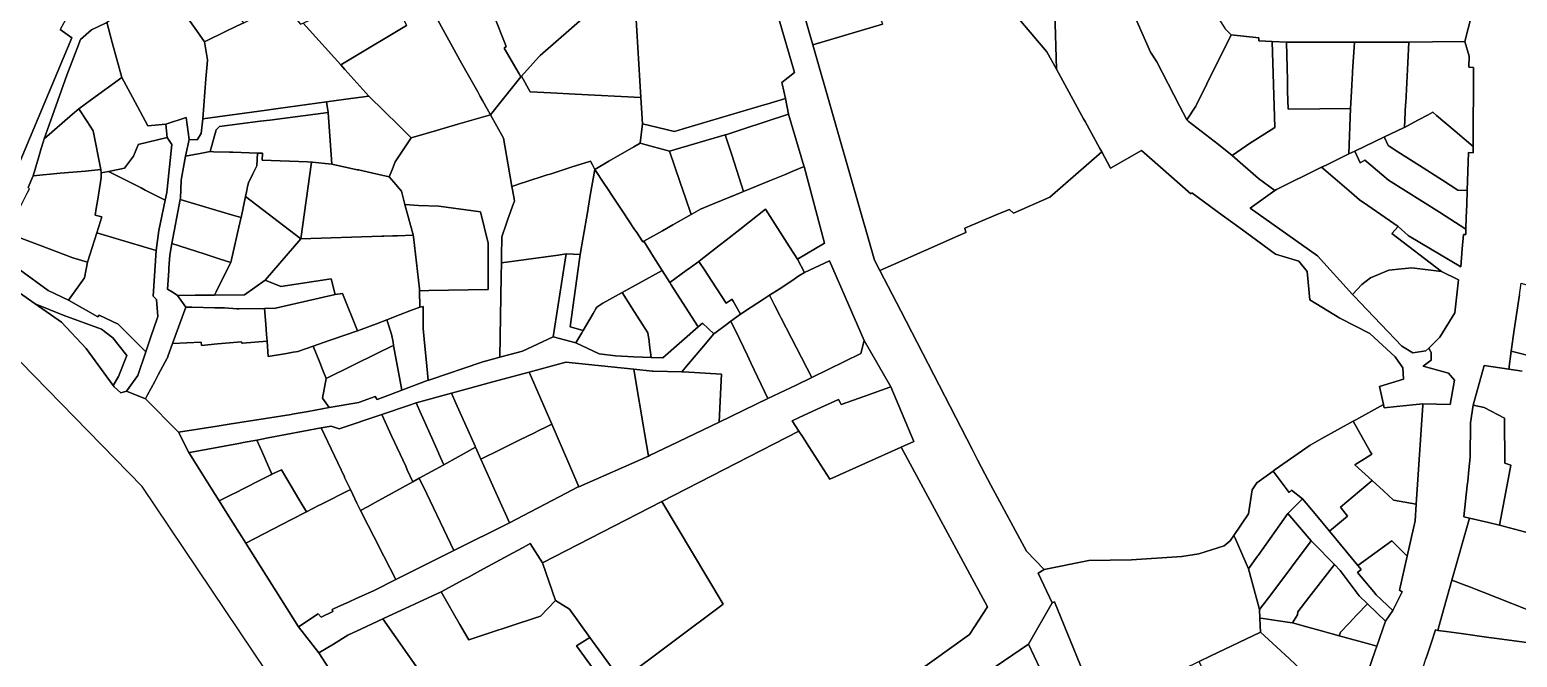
# Model space of a CAD drawing. Header units: inches. Extents: x 469449 to 472390, y 1000542 to 1004361.
# Drawn here: x 471308.3 to 471766.2, y 1000945.8 to 1001138.8 of the extents above; entities that cross this region are included whole.
import ezdxf

# ---------------------------------------------------------------- set-up
doc = ezdxf.new("R2010")
doc.units = ezdxf.units.IN
doc.header["$MEASUREMENT"] = 0
doc.layers.add('Gulele_10_07_New_Parcel', color=7, linetype='Continuous')

msp = doc.modelspace()

# ---------------------------------------------------------------- linework, layer by layer
at = {"layer": 'Gulele_10_07_New_Parcel'}
for points in [[(472232.75, 1001463.52), (472234.19, 1001375.33), (472246.48, 1001209.8), (472250.24, 1001191.59), (472273.22, 1001137.95), (472291.43, 1001087.35), (472302.12, 1001044.85), (472306.17, 1000998.59), (472307.47, 1000965.19), (472310.36, 1000866.6), (472312.67, 1000853.3), (472319.9, 1000826.99), (472352.13, 1000750.8), (472385.08, 1000686.03), (472390.32, 1000679.22), (472200.76, 1000644.61), (472199.07, 1000644.3), (471657.08, 1000542.93), (471653.75, 1000542.33), (471650.07, 1000541.67), (471342.89, 1000998.27), (471292.88, 1001049.45)], [(471540.56, 1001164.81), (471549.36, 1001134.12), (471568.32, 1001067.92), (471569.99, 1001064.7), (471576.39, 1001052.33), (471598.39, 1001009.77), (471599.57, 1001007.5), (471600.06, 1001006.55), (471602.29, 1001002.24), (471604.12, 1000998.7), (471615.16, 1000978.44), (471620.57, 1000972.75), (471618.75, 1000971.63), (471622.98, 1000962.57), (471615.72, 1000949.86), (471600.92, 1000939.82)], [(471307.74, 1001152.85), (471319.24, 1001159.38), (471323.77, 1001161.96), (471330.9, 1001150.92), (471327.01, 1001147.46), (471322.36, 1001143.31), (471320.63, 1001141.77), (471319.3, 1001141.77), (471317.63, 1001138.84), (471321.26, 1001136.32), (471302.33, 1001091.27)], [(471547.2, 1000916.67), (471597.55, 1000952.79), (471603.13, 1000961.31), (471576.55, 1001010.41), (471580.4, 1001012.13), (471573.41, 1001029), (471565.13, 1001043.17), (471554.44, 1001067.72), (471546.79, 1001064.16), (471544.66, 1001068.21), (471552.91, 1001073.17), (471546.66, 1001096.67), (471546.58, 1001096.96), (471541.87, 1001112.78), (471540.93, 1001117.64), (471539.87, 1001122.12), (471539.78, 1001122.53), (471543.72, 1001125.67), (471536.11, 1001151.8)], [(471645.24, 1001150.07), (471653.28, 1001131.89), (471655.21, 1001128.89), (471662.24, 1001115.35), (471664.48, 1001111.04), (471664.91, 1001110.7), (471674.18, 1001103.47), (471678.47, 1001100.12), (471686.56, 1001093.02), (471691.61, 1001089.37), (471683.98, 1001083.87), (471704.71, 1001069.23), (471715.5, 1001057.37), (471716.31, 1001056.52), (471717.72, 1001055.04), (471722.11, 1001050.43), (471730.66, 1001041.44), (471734.09, 1001039.4), (471738, 1001039.99), (471738.93, 1001040.89), (471739.66, 1001039.51), (471739.66, 1001037.15), (471737.2, 1001035.27), (471745.02, 1001033.18), (471746.83, 1001030.96), (471745.48, 1001023.53), (471737.09, 1001023.69), (471729.03, 1001022.89), (471725.19, 1001022.51), (471724.99, 1001023.48), (471723.8, 1001029.05), (471731.14, 1001031.36), (471730.98, 1001034.79), (471728.62, 1001038.17), (471720.81, 1001045.4), (471711.58, 1001050.07), (471702.37, 1001055.7), (471701.51, 1001064.39), (471698.94, 1001067.6), (471691.81, 1001069.8), (471680.43, 1001078.07), (471675.38, 1001081.74), (471665.98, 1001088.57), (471665.71, 1001088.3), (471652.93, 1001099.52), (471650.5, 1001101.65), (471641.01, 1001096.24), (471638.29, 1001101.2), (471637.72, 1001102.23), (471633.18, 1001110.5), (471632.71, 1001111.34), (471624.33, 1001126.61), (471623.75, 1001147.62)], [(471610.47, 1001144.81), (471621.4, 1001131.95), (471624.33, 1001126.61), (471632.71, 1001111.34), (471633.18, 1001110.5), (471637.72, 1001102.23), (471638.29, 1001101.2), (471622.28, 1001087.33), (471611.11, 1001082.41), (471609.93, 1001083.53), (471606.52, 1001082.11), (471596.16, 1001077.8), (471596.48, 1001076.46), (471594.05, 1001075.38), (471574.23, 1001066.58), (471569.99, 1001064.7), (471568.32, 1001067.92), (471549.36, 1001134.12), (471570.76, 1001140.48)], [(471331.6, 1001140.82), (471327.33, 1001138.7), (471323.91, 1001135.73), (471322.78, 1001132.77), (471319.72, 1001124.8), (471315.33, 1001112.44), (471312.75, 1001105.2), (471312.45, 1001104.18), (471311.86, 1001102.21), (471311.01, 1001099.39), (471309.36, 1001093.88), (471309.28, 1001093.61), (471307.81, 1001090.25)], [(471433.9, 1001141.69), (471441.24, 1001128.51), (471442.97, 1001125.42), (471446.19, 1001119.63), (471446.96, 1001118.25), (471447.65, 1001117.02), (471450.1, 1001112.61), (471440.11, 1001109.71), (471433.49, 1001107.8), (471430.28, 1001106.87), (471425.73, 1001105.55), (471424.94, 1001106.34), (471421.98, 1001109.24), (471412.71, 1001118.37), (471405.33, 1001126.54), (471404.06, 1001127.95), (471407.18, 1001129.82), (471424.23, 1001140.03)], [(471752.09, 1001143.1), (471750.06, 1001135.11), (471740.11, 1001135.03), (471732.82, 1001134.98), (471727.52, 1001134.93), (471722.52, 1001134.9), (471716.05, 1001134.9), (471695.19, 1001134.9), (471690.71, 1001135.15), (471686.67, 1001135.38), (471686.67, 1001136.29), (471678.09, 1001137.2), (471676.32, 1001139.02)], [(471717.99, 1000934.95), (471722.42, 1000947.75), (471722.92, 1000949.21), (471725.6, 1000956.94), (471727.93, 1000960.15), (471730.73, 1000965.9), (471729.91, 1000966.48), (471732.26, 1000976.9), (471734.71, 1000987.8), (471735.06, 1000992.9), (471737.14, 1001023.31), (471737.09, 1001023.69), (471745.48, 1001023.53), (471746.83, 1001030.96), (471745.02, 1001033.18), (471737.2, 1001035.27), (471739.66, 1001037.15), (471739.66, 1001039.51), (471738.93, 1001040.89), (471742.4, 1001044.23), (471747, 1001051.73), (471748.13, 1001061.81), (471742.82, 1001064.39), (471727.61, 1001076.08), (471729.53, 1001078.22), (471732.64, 1001075.49), (471732.94, 1001075.31), (471748.77, 1001065.89), (471749.25, 1001071.44), (471749.63, 1001075.81), (471750.33, 1001075.81), (471750.38, 1001077.48), (471750.5, 1001081.03), (471750.64, 1001085.01), (471750.79, 1001089.35), (471751.18, 1001101.06), (471752.63, 1001100.95), (471752.64, 1001102.85), (471752.74, 1001127.12), (471751.24, 1001127.28), (471751.4, 1001130.66), (471750.06, 1001135.11), (471752.09, 1001143.1)], [(471302.33, 1001091.27), (471321.26, 1001136.32), (471317.63, 1001138.84)], [(471300.35, 1001061.25), (471309.95, 1001054.52), (471318.08, 1001048.82), (471325.7, 1001040.71), (471333.95, 1001029.37), (471334.29, 1001028.91), (471336.31, 1001027.09), (471338.13, 1001027.58), (471343.92, 1001025.29), (471354.11, 1001015.02), (471357.29, 1001008.73), (471361.08, 1001002.7), (471364.15, 1000997.82), (471366.64, 1000993.85), (471368.99, 1000990.12), (471372.84, 1000983.99), (471374.77, 1000980.92), (471375.82, 1000979.26), (471390.99, 1000955.12), (471397.33, 1000947.13), (471406.63, 1000932.67)], [(471766.84, 1001057.29), (471765.28, 1001046.51), (471764.32, 1001039.95), (471763.58, 1001034.43), (471756.03, 1001035.55), (471752.65, 1001023.29), (471751.82, 1001017.87), (471751.72, 1001007.36), (471751.31, 1001003.48), (471750.93, 1000999.9), (471750.79, 1000998.6), (471749.77, 1000988.96), (471751.48, 1000988.56), (471746.09, 1000969.55), (471743.69, 1000961.1), (471742.45, 1000956.74), (471741.69, 1000954.03), (471741.04, 1000954.2), (471739.71, 1000950.18), (471738.58, 1000946.79), (471738.09, 1000945.29)], [(471767.68, 1001033.82), (471763.58, 1001034.43), (471764.32, 1001039.95), (471772.44, 1001037.92)], [(471773.08, 1000983.16), (471760.74, 1000986.38), (471763.39, 1001000.41), (471764.23, 1001004.87), (471762.32, 1001005.49), (471762.3, 1001019.37), (471755.95, 1001022.57), (471752.65, 1001023.29), (471756.03, 1001035.55), (471763.58, 1001034.43), (471767.68, 1001033.82)], [(471433.36, 1000934.2), (471416.98, 1000957.59), (471417.16, 1000957.68), (471434.92, 1000965.9), (471436.99, 1000962.32), (471438.73, 1000959.3), (471440.74, 1000955.83), (471442.15, 1000953.38), (471443.42, 1000951.18), (471448.69, 1000952.91), (471457.44, 1000955.78), (471463.33, 1000957.71), (471465.56, 1000958.44), (471470.17, 1000963.26), (471474.43, 1000960.54), (471480.73, 1000951.86), (471476.56, 1000949.26), (471490.53, 1000930.19)]]:
    msp.add_lwpolyline(points, dxfattribs=at)
for points in [[(471627.51, 1001181.12), (471623.75, 1001147.62), (471624.33, 1001126.61), (471621.4, 1001131.95), (471610.47, 1001144.81), (471611.27, 1001176.66), (471609.88, 1001180.72), (471618.26, 1001181.7), (471623.06, 1001180.65)], [(471570.76, 1001140.48), (471549.36, 1001134.12), (471540.56, 1001164.81), (471561, 1001170.4), (471561.2, 1001169.76), (471562.1, 1001166.89), (471566.87, 1001151.71), (471568.14, 1001148.04)], [(471362.72, 1001135.38), (471362.14, 1001135.1), (471359.03, 1001139.45), (471358.7, 1001139.91), (471353.82, 1001146.73), (471353.21, 1001147.58), (471352.98, 1001147.9), (471349.47, 1001152.81), (471357.43, 1001160.94), (471361.74, 1001154.1), (471362.01, 1001153.68), (471362.1, 1001153.58), (471368.9, 1001146.47), (471374.21, 1001140.92), (471371.97, 1001139.85), (471368.54, 1001138.19)], [(471362.54, 1001123.69), (471361.62, 1001111.42), (471361.06, 1001106.81), (471359.84, 1001104.96), (471357.4, 1001104.99), (471356.45, 1001111.77), (471350.24, 1001109.78), (471344.65, 1001109.25), (471339.92, 1001117.99), (471336.65, 1001124.04), (471333.71, 1001134.84), (471332.01, 1001141.1), (471349.47, 1001152.81), (471352.98, 1001147.9), (471353.21, 1001147.58), (471353.82, 1001146.73), (471358.7, 1001139.91), (471359.03, 1001139.45), (471362.14, 1001135.1), (471362.98, 1001129.51), (471362.88, 1001128.14)], [(471407.18, 1001129.82), (471404.06, 1001127.95), (471392.44, 1001140.83), (471397.92, 1001143.36), (471398.92, 1001143.82), (471413.05, 1001150.34), (471414.48, 1001151), (471418.36, 1001152.78), (471424.23, 1001140.03)], [(471459.67, 1001124.48), (471459.5, 1001124.27), (471458.98, 1001125.17), (471454.33, 1001133.14), (471454.92, 1001133.63), (471454.41, 1001134.93), (471451.64, 1001141.89), (471450.04, 1001145.92), (471451.82, 1001146.39), (471467.81, 1001150.58), (471472.8, 1001151.88), (471477.53, 1001153.12), (471485.54, 1001148.44), (471465.4, 1001130.8), (471465.12, 1001130.56)], [(471509.42, 1001108.26), (471506.78, 1001107.47), (471496.93, 1001109.85), (471496.44, 1001117.93), (471494.58, 1001148.74), (471510.62, 1001150.12), (471536.11, 1001151.8), (471543.72, 1001125.67), (471539.78, 1001122.53), (471539.87, 1001122.12), (471540.93, 1001117.64), (471535.2, 1001115.93), (471534.39, 1001115.69)], [(471648.56, 1001150.23), (471648.56, 1001148.3), (471654.62, 1001148.62), (471656.71, 1001148.73), (471667.96, 1001150.02), (471670.8, 1001147.6), (471676.32, 1001139.02), (471678.09, 1001137.2), (471670.65, 1001122.12), (471667.48, 1001115.7), (471667.22, 1001115.29), (471664.48, 1001111.04), (471662.24, 1001115.35), (471655.21, 1001128.89), (471653.28, 1001131.89), (471645.24, 1001150.07)], [(471389.99, 1001142.4), (471391.69, 1001140.48), (471391.89, 1001140.57), (471392.44, 1001140.83), (471404.06, 1001127.95), (471405.33, 1001126.54), (471412.71, 1001118.37), (471405.62, 1001117.39), (471399.61, 1001116.55), (471384.79, 1001114.55), (471381.14, 1001114.06), (471361.62, 1001111.42), (471362.54, 1001123.69), (471362.88, 1001128.14), (471362.98, 1001129.51), (471362.14, 1001135.1), (471362.72, 1001135.38), (471368.54, 1001138.19), (471371.97, 1001139.85), (471374.21, 1001140.92), (471381.34, 1001144.37), (471384.58, 1001145.93), (471386.19, 1001146.7), (471386.68, 1001146.15)], [(471453.32, 1001116.6), (471450.1, 1001112.61), (471447.65, 1001117.02), (471446.96, 1001118.25), (471446.19, 1001119.63), (471442.97, 1001125.42), (471441.24, 1001128.51), (471433.9, 1001141.69), (471434.17, 1001141.76), (471435.34, 1001142.07), (471450.04, 1001145.92), (471451.64, 1001141.89), (471454.41, 1001134.93), (471454.92, 1001133.63), (471454.33, 1001133.14), (471458.98, 1001125.17), (471459.5, 1001124.27)], [(471494.58, 1001148.74), (471496.44, 1001117.93), (471476.17, 1001118.96), (471468.7, 1001119.34), (471462.29, 1001119.66), (471459.67, 1001124.48), (471465.12, 1001130.56), (471465.4, 1001130.8), (471485.54, 1001148.44), (471486.25, 1001148.02)], [(471321.51, 1001112.84), (471312.75, 1001105.2), (471315.33, 1001112.44), (471319.72, 1001124.8), (471322.78, 1001132.77), (471323.91, 1001135.73), (471327.33, 1001138.7), (471331.6, 1001140.82), (471332.01, 1001141.1), (471333.71, 1001134.84), (471336.65, 1001124.04), (471327.27, 1001117.28), (471323.38, 1001114.48)], [(471682.7, 1001103.06), (471678.47, 1001100.12), (471674.18, 1001103.47), (471664.91, 1001110.7), (471664.48, 1001111.04), (471667.22, 1001115.29), (471667.48, 1001115.7), (471670.65, 1001122.12), (471678.09, 1001137.2), (471686.67, 1001136.29), (471686.67, 1001135.38), (471690.71, 1001135.15), (471691.6, 1001108.68), (471683.48, 1001103.61)], [(471695.5, 1001119.87), (471695.62, 1001114.31), (471705.41, 1001114.42), (471714.83, 1001114.52), (471714.3, 1001100.58), (471710.08, 1001098.5), (471707.37, 1001097.16), (471705.97, 1001096.47), (471692.11, 1001089.61), (471691.61, 1001089.37), (471686.56, 1001093.02), (471678.47, 1001100.12), (471682.7, 1001103.06), (471683.48, 1001103.61), (471691.6, 1001108.68), (471690.71, 1001135.15), (471695.19, 1001134.9), (471695.35, 1001127.04), (471695.43, 1001123.39), (471695.48, 1001120.98)], [(471705.41, 1001114.42), (471695.62, 1001114.31), (471695.5, 1001119.87), (471695.48, 1001120.98), (471695.43, 1001123.39), (471695.35, 1001127.04), (471695.19, 1001134.9), (471716.05, 1001134.9), (471715.51, 1001125.86), (471715.35, 1001123.21), (471715.3, 1001122.31), (471715.26, 1001121.67), (471714.83, 1001114.52)], [(471716.16, 1001101.47), (471714.3, 1001100.58), (471714.83, 1001114.52), (471715.26, 1001121.67), (471715.3, 1001122.31), (471715.35, 1001123.21), (471715.51, 1001125.86), (471716.05, 1001134.9), (471722.52, 1001134.9), (471727.52, 1001134.93), (471732.82, 1001134.98), (471732.49, 1001128.61), (471731.84, 1001116.27), (471731.81, 1001115.81), (471731.44, 1001108.73), (471731.15, 1001108.59), (471725.3, 1001105.81)], [(471752.74, 1001127.12), (471752.64, 1001102.85), (471747.04, 1001107.59), (471741.36, 1001112.39), (471740.21, 1001113.37), (471738.71, 1001112.58), (471735.59, 1001110.92), (471731.44, 1001108.73), (471731.81, 1001115.81), (471731.84, 1001116.27), (471732.49, 1001128.61), (471732.82, 1001134.98), (471740.11, 1001135.03), (471750.06, 1001135.11), (471751.4, 1001130.66), (471751.24, 1001127.28)], [(471339.92, 1001117.99), (471344.65, 1001109.25), (471350.24, 1001109.78), (471350.59, 1001105.59), (471341.68, 1001103.49), (471341.64, 1001103.37), (471340.29, 1001099.89), (471337.42, 1001096.16), (471336.05, 1001095.89), (471332.57, 1001095.2), (471330.25, 1001094.75), (471330.19, 1001095.74), (471327.82, 1001107.68), (471325.97, 1001110.51), (471323.38, 1001114.48), (471327.27, 1001117.28), (471336.65, 1001124.04)], [(471494.21, 1001102.74), (471486.58, 1001098.32), (471482.23, 1001095.81), (471481.51, 1001097.22), (471480.9, 1001098.39), (471480.25, 1001098.18), (471475.22, 1001096.56), (471468.45, 1001094.38), (471467.6, 1001094.11), (471460.4, 1001091.79), (471459.96, 1001091.65), (471456.72, 1001090.6), (471455.47, 1001097.7), (471454.12, 1001105.41), (471454.03, 1001105.58), (471450.1, 1001112.61), (471453.32, 1001116.6), (471459.5, 1001124.27), (471459.67, 1001124.48), (471462.29, 1001119.66), (471468.7, 1001119.34), (471476.17, 1001118.96), (471496.44, 1001117.93), (471496.93, 1001109.85), (471496.23, 1001103.91)], [(471419.55, 1001095.02), (471418.96, 1001093.57), (471414.88, 1001094.46), (471409.46, 1001095.65), (471409.1, 1001095.73), (471401.25, 1001097.45), (471400.17, 1001113.27), (471399.61, 1001116.55), (471405.62, 1001117.39), (471412.71, 1001118.37), (471421.98, 1001109.24), (471424.94, 1001106.34), (471425.73, 1001105.55), (471420.81, 1001098.1), (471419.94, 1001095.97)], [(471541.87, 1001112.78), (471527.82, 1001108.21), (471522.53, 1001106.49), (471522.41, 1001106.46), (471505.24, 1001101.46), (471496.94, 1001103.72), (471496.23, 1001103.91), (471496.93, 1001109.85), (471506.78, 1001107.47), (471509.42, 1001108.26), (471534.39, 1001115.69), (471535.2, 1001115.93), (471540.93, 1001117.64)], [(471317.69, 1001094.63), (471309.36, 1001093.88), (471311.01, 1001099.39), (471311.86, 1001102.21), (471312.45, 1001104.18), (471312.75, 1001105.2), (471321.51, 1001112.84), (471323.38, 1001114.48), (471325.97, 1001110.51), (471327.82, 1001107.68), (471330.19, 1001095.74), (471325.49, 1001095.32)], [(471400.17, 1001113.27), (471382.25, 1001111), (471379.2, 1001110.62), (471366.75, 1001109.04), (471365.71, 1001108.03), (471363.86, 1001101.29), (471361.28, 1001100.83), (471356.28, 1001099.93), (471357.4, 1001104.99), (471359.84, 1001104.96), (471361.06, 1001106.81), (471361.62, 1001111.42), (471381.14, 1001114.06), (471384.79, 1001114.55), (471399.61, 1001116.55)], [(471400.17, 1001113.27), (471401.25, 1001097.45), (471399.2, 1001097.64), (471395.34, 1001098.01), (471395.06, 1001098.03), (471393.83, 1001098.15), (471379.88, 1001098.71), (471379.92, 1001100.77), (471378.44, 1001100.82), (471370.85, 1001101.11), (471369.76, 1001101.15), (471364.88, 1001101.27), (471363.86, 1001101.29), (471365.71, 1001108.03), (471366.75, 1001109.04), (471379.2, 1001110.62), (471382.25, 1001111)], [(471453.41, 1001062.97), (471453.02, 1001038.04), (471448.21, 1001036.77), (471448.11, 1001036.74), (471441.09, 1001034.39), (471437.47, 1001033.18), (471431.11, 1001031.05), (471430.95, 1001030.99), (471430.32, 1001037.47), (471429.83, 1001042.51), (471429.4, 1001046.9), (471429.38, 1001047.08), (471429.38, 1001048.72), (471429.38, 1001048.96), (471429.38, 1001053.68), (471428.33, 1001053.46), (471428.3, 1001058.5), (471431.17, 1001058.58), (471449.46, 1001058.92), (471449.43, 1001073.17), (471447.02, 1001082.81), (471434.26, 1001084.52), (471427.92, 1001084.72), (471423.81, 1001085.04), (471422.93, 1001088.29), (471422.71, 1001089.08), (471420.34, 1001091.92), (471418.96, 1001093.57), (471419.55, 1001095.02), (471419.94, 1001095.97), (471420.81, 1001098.1), (471425.73, 1001105.55), (471430.28, 1001106.87), (471433.49, 1001107.8), (471440.11, 1001109.71), (471450.1, 1001112.61), (471454.03, 1001105.58), (471454.12, 1001105.41), (471455.47, 1001097.7), (471456.72, 1001090.6), (471457.29, 1001087.34), (471457.41, 1001086.66), (471457.51, 1001086.1), (471457.23, 1001085.31), (471455.51, 1001080.48), (471454.85, 1001078.65), (471453.68, 1001075.37), (471453.6, 1001075.13), (471453.58, 1001074.18), (471453.51, 1001069.85), (471453.47, 1001067.06)], [(471532.01, 1001090.68), (471528.01, 1001089.04), (471524.5, 1001099.97), (471524.4, 1001100.26), (471522.41, 1001106.46), (471522.53, 1001106.49), (471527.82, 1001108.21), (471541.87, 1001112.78), (471546.58, 1001096.96), (471546.66, 1001096.67), (471543.2, 1001095.26), (471540.61, 1001094.2), (471536.04, 1001092.33)], [(471752.64, 1001102.85), (471752.63, 1001100.95), (471751.18, 1001101.06), (471750.79, 1001089.35), (471747.92, 1001089.45), (471743.13, 1001092.51), (471736.14, 1001096.97), (471729.39, 1001101.27), (471726.76, 1001102.95), (471726.49, 1001103.13), (471725.45, 1001105.46), (471725.3, 1001105.81), (471731.15, 1001108.59), (471731.44, 1001108.73), (471735.59, 1001110.92), (471738.71, 1001112.58), (471740.21, 1001113.37), (471741.36, 1001112.39), (471747.04, 1001107.59)], [(471357.4, 1001104.99), (471356.28, 1001099.93), (471354.99, 1001093.15), (471354.96, 1001092.55), (471354.67, 1001087), (471354.58, 1001086.53), (471352.09, 1001073.07), (471351.42, 1001069.47), (471351.24, 1001066.83), (471351.15, 1001065.51), (471351.09, 1001064.67), (471350.69, 1001058.99), (471352.4, 1001057.94), (471353.8, 1001057.07), (471356.38, 1001053.44), (471352.29, 1001042.33), (471350.9, 1001038.55), (471350.67, 1001037.92), (471350.62, 1001037.79), (471347.88, 1001032.67), (471346.78, 1001030.62), (471344.57, 1001026.51), (471343.92, 1001025.29), (471338.13, 1001027.58), (471341.62, 1001032.47), (471343.99, 1001039.71), (471345.6, 1001044.36), (471347.57, 1001050), (471347.76, 1001050.54), (471347.3, 1001055.85), (471346.33, 1001056.79), (471347.2, 1001070.9), (471348.04, 1001077.02), (471349.99, 1001086.38), (471350.48, 1001088.75), (471350.59, 1001089.78), (471352.05, 1001103.49), (471350.59, 1001105.59), (471350.24, 1001109.78), (471356.45, 1001111.77)], [(471350.48, 1001088.75), (471349.99, 1001086.38), (471343.87, 1001089.48), (471342.63, 1001090.11), (471338.46, 1001092.22), (471332.57, 1001095.2), (471336.05, 1001095.89), (471337.42, 1001096.16), (471340.29, 1001099.89), (471341.64, 1001103.37), (471341.68, 1001103.49), (471350.59, 1001105.59), (471352.05, 1001103.49), (471350.59, 1001089.78)], [(471497.36, 1001073.71), (471497.03, 1001073.52), (471494.93, 1001076.69), (471494.49, 1001077.35), (471490.94, 1001082.7), (471487.66, 1001087.64), (471486.11, 1001089.96), (471485.25, 1001091.26), (471482.23, 1001095.81), (471486.58, 1001098.32), (471494.21, 1001102.74), (471496.23, 1001103.91), (471496.94, 1001103.72), (471505.24, 1001101.46), (471508.53, 1001091.83), (471510.14, 1001087.11), (471511.9, 1001081.94), (471506.24, 1001078.74), (471503.03, 1001076.92)], [(471514.74, 1001083.55), (471511.9, 1001081.94), (471510.14, 1001087.11), (471508.53, 1001091.83), (471505.24, 1001101.46), (471522.41, 1001106.46), (471524.4, 1001100.26), (471524.5, 1001099.97), (471528.01, 1001089.04), (471524.27, 1001087.52), (471524.13, 1001087.46), (471523.96, 1001087.39), (471518.51, 1001085.12)], [(471729.39, 1001101.27), (471736.14, 1001096.97), (471743.13, 1001092.51), (471747.92, 1001089.45), (471750.79, 1001089.35), (471750.64, 1001085.01), (471750.5, 1001081.03), (471750.38, 1001077.48), (471742.22, 1001082.66), (471726.59, 1001092.56), (471721.09, 1001097.1), (471719.25, 1001098.62), (471717.86, 1001097.82), (471716.16, 1001101.47), (471725.3, 1001105.81), (471725.45, 1001105.46), (471726.49, 1001103.13), (471726.76, 1001102.95)], [(471374.72, 1001087.49), (471373.34, 1001080.98), (471370.4, 1001081.85), (471354.58, 1001086.53), (471354.67, 1001087), (471354.96, 1001092.55), (471354.99, 1001093.15), (471356.28, 1001099.93), (471361.28, 1001100.83), (471363.86, 1001101.29), (471364.88, 1001101.27), (471369.76, 1001101.15), (471370.85, 1001101.11), (471378.44, 1001100.82), (471378.16, 1001096.87), (471377, 1001094.49), (471375.64, 1001091.71), (471375.38, 1001090.55), (471375.12, 1001089.35)], [(471395.06, 1001098.03), (471391.7, 1001074.48), (471374.72, 1001087.49), (471375.12, 1001089.35), (471375.38, 1001090.55), (471375.64, 1001091.71), (471377, 1001094.49), (471378.16, 1001096.87), (471378.44, 1001100.82), (471379.92, 1001100.77), (471379.88, 1001098.71), (471393.83, 1001098.15)], [(471652.93, 1001099.52), (471665.71, 1001088.3), (471665.98, 1001088.57), (471675.38, 1001081.74), (471680.43, 1001078.07), (471691.81, 1001069.8), (471698.94, 1001067.6), (471701.51, 1001064.39), (471702.37, 1001055.7), (471711.58, 1001050.07), (471720.81, 1001045.4), (471728.62, 1001038.17), (471730.98, 1001034.79), (471731.14, 1001031.36), (471723.8, 1001029.05), (471724.99, 1001023.48), (471716.5, 1001018.81), (471715.7, 1001018.37), (471706.02, 1001013.05), (471702.41, 1001011.07), (471691.65, 1001003.53), (471691.02, 1001003.07), (471686.05, 1000999.45), (471684.6, 1000997.26), (471683.42, 1000989.86), (471678.94, 1000983.28), (471677.8, 1000981.6), (471675.92, 1000980.04), (471668.15, 1000977.63), (471662.9, 1000976.83), (471647.41, 1000975.75), (471634.34, 1000975.59), (471620.57, 1000972.75), (471615.16, 1000978.44), (471604.12, 1000998.7), (471602.29, 1001002.24), (471600.06, 1001006.55), (471599.57, 1001007.5), (471598.39, 1001009.77), (471576.39, 1001052.33), (471569.99, 1001064.7), (471574.23, 1001066.58), (471594.05, 1001075.38), (471596.48, 1001076.46), (471596.16, 1001077.8), (471606.52, 1001082.11), (471609.93, 1001083.53), (471611.11, 1001082.41), (471622.28, 1001087.33), (471638.29, 1001101.2), (471641.01, 1001096.24), (471650.5, 1001101.65)], [(471716.16, 1001101.47), (471717.86, 1001097.82), (471719.25, 1001098.62), (471721.09, 1001097.1), (471726.59, 1001092.56), (471742.22, 1001082.66), (471750.38, 1001077.48), (471750.33, 1001075.81), (471749.63, 1001075.81), (471749.25, 1001071.44), (471748.77, 1001065.89), (471732.94, 1001075.31), (471732.64, 1001075.49), (471729.53, 1001078.22), (471720.15, 1001084.76), (471717.64, 1001086.5), (471715.12, 1001088.66), (471709.38, 1001093.55), (471705.97, 1001096.47), (471707.37, 1001097.16), (471710.08, 1001098.5), (471714.3, 1001100.58)], [(471328.95, 1001076.31), (471326.1, 1001067.25), (471321.57, 1001068.63), (471311.27, 1001072.51), (471302.54, 1001075.79), (471304.63, 1001080.44), (471305.16, 1001083.76), (471306.99, 1001087.45), (471307.54, 1001088.54), (471308.2, 1001089.87), (471307.81, 1001090.25), (471309.28, 1001093.61), (471309.36, 1001093.88), (471317.69, 1001094.63), (471325.49, 1001095.32), (471330.19, 1001095.74), (471330.25, 1001094.75), (471330.33, 1001093.36), (471330.1, 1001091.89), (471329.17, 1001086.09), (471328.8, 1001083.78), (471328.48, 1001081.77), (471330.51, 1001081.28)], [(471348.04, 1001077.02), (471347.2, 1001070.9), (471334.83, 1001074.57), (471328.95, 1001076.31), (471330.51, 1001081.28), (471328.48, 1001081.77), (471328.8, 1001083.78), (471329.17, 1001086.09), (471330.1, 1001091.89), (471330.33, 1001093.36), (471330.25, 1001094.75), (471332.57, 1001095.2), (471338.46, 1001092.22), (471342.63, 1001090.11), (471343.87, 1001089.48), (471349.99, 1001086.38)], [(471416.7, 1001075.25), (471391.7, 1001074.48), (471395.06, 1001098.03), (471395.34, 1001098.01), (471399.2, 1001097.64), (471401.25, 1001097.45), (471409.1, 1001095.73), (471409.46, 1001095.65), (471414.88, 1001094.46), (471418.96, 1001093.57), (471420.34, 1001091.92), (471422.71, 1001089.08), (471422.93, 1001088.29), (471423.81, 1001085.04), (471426.34, 1001075.74), (471426.37, 1001075.55), (471421.52, 1001075.4), (471420.54, 1001075.37), (471420.02, 1001075.36), (471417.3, 1001075.27)], [(471478.65, 1001074.97), (471477.73, 1001069.61), (471473.47, 1001069.82), (471470.91, 1001069.47), (471453.47, 1001067.06), (471453.51, 1001069.85), (471453.58, 1001074.18), (471453.6, 1001075.13), (471453.68, 1001075.37), (471454.85, 1001078.65), (471455.51, 1001080.48), (471457.23, 1001085.31), (471457.51, 1001086.1), (471457.41, 1001086.66), (471457.29, 1001087.34), (471456.72, 1001090.6), (471459.96, 1001091.65), (471460.4, 1001091.79), (471467.6, 1001094.11), (471468.45, 1001094.38), (471475.22, 1001096.56), (471480.25, 1001098.18), (471480.9, 1001098.39), (471481.51, 1001097.22), (471482.23, 1001095.81), (471480.85, 1001087.76), (471480.18, 1001083.89), (471479.96, 1001082.6)], [(471494.93, 1001076.69), (471497.03, 1001073.52), (471497.36, 1001073.71), (471500.33, 1001068.94), (471502.94, 1001064.76), (471497.93, 1001062), (471490.61, 1001057.96), (471484.74, 1001054.73), (471482.89, 1001053.47), (471482.7, 1001053.14), (471481.73, 1001051.52), (471478.61, 1001046.24), (471474.65, 1001047.43), (471477.53, 1001068.19), (471477.73, 1001069.61), (471478.65, 1001074.97), (471479.96, 1001082.6), (471480.18, 1001083.89), (471480.85, 1001087.76), (471482.23, 1001095.81), (471485.25, 1001091.26), (471486.11, 1001089.96), (471487.66, 1001087.64), (471490.94, 1001082.7), (471494.49, 1001077.35)], [(471546.66, 1001096.67), (471552.91, 1001073.17), (471544.66, 1001068.21), (471542.2, 1001072.04), (471534.78, 1001083.58), (471529.87, 1001079.74), (471526.86, 1001077.39), (471522.63, 1001074.08), (471520.56, 1001072.46), (471514.38, 1001067.62), (471514.28, 1001067.55), (471511.72, 1001065.69), (471510.38, 1001064.71), (471505.31, 1001061.03), (471502.94, 1001064.76), (471500.33, 1001068.94), (471497.36, 1001073.71), (471503.03, 1001076.92), (471506.24, 1001078.74), (471511.9, 1001081.94), (471514.74, 1001083.55), (471518.51, 1001085.12), (471523.96, 1001087.39), (471524.13, 1001087.46), (471524.27, 1001087.52), (471528.01, 1001089.04), (471532.01, 1001090.68), (471536.04, 1001092.33), (471540.61, 1001094.2), (471543.2, 1001095.26)], [(471727.61, 1001076.08), (471742.82, 1001064.39), (471733.78, 1001065.59), (471730.65, 1001065.26), (471726.65, 1001064.84), (471721.02, 1001062.43), (471718.39, 1001060.44), (471715.5, 1001057.37), (471704.71, 1001069.23), (471683.98, 1001083.87), (471691.61, 1001089.37), (471692.11, 1001089.61), (471705.97, 1001096.47), (471709.38, 1001093.55), (471715.12, 1001088.66), (471717.64, 1001086.5), (471720.15, 1001084.76), (471729.53, 1001078.22)], [(471373.19, 1001080.33), (471370.19, 1001067.22), (471366.64, 1001068.37), (471363.24, 1001069.47), (471361.99, 1001069.87), (471352.09, 1001073.07), (471354.58, 1001086.53), (471370.4, 1001081.85), (471373.34, 1001080.98)], [(471374.4, 1001057.21), (471365.17, 1001057.15), (471365.7, 1001058.21), (471367.97, 1001062.77), (471370.19, 1001067.22), (471373.19, 1001080.33), (471373.34, 1001080.98), (471374.72, 1001087.49), (471391.7, 1001074.48), (471380.72, 1001061.72)], [(471431.17, 1001058.58), (471428.3, 1001058.5), (471428.3, 1001058.8), (471428.27, 1001059.06), (471426.42, 1001075.05), (471426.37, 1001075.55), (471426.34, 1001075.74), (471423.81, 1001085.04), (471427.92, 1001084.72), (471434.26, 1001084.52), (471447.02, 1001082.81), (471449.43, 1001073.17), (471449.46, 1001058.92)], [(471534.13, 1001055.9), (471530.37, 1001053.45), (471527.13, 1001051.34), (471524.87, 1001055.27), (471524.67, 1001055.61), (471524.52, 1001055.88), (471522.66, 1001054.73), (471516.95, 1001063.48), (471516.21, 1001064.61), (471514.28, 1001067.55), (471514.38, 1001067.62), (471520.56, 1001072.46), (471522.63, 1001074.08), (471526.86, 1001077.39), (471529.87, 1001079.74), (471534.78, 1001083.58), (471542.2, 1001072.04), (471544.66, 1001068.21), (471546.79, 1001064.16), (471545.08, 1001063.05), (471542.85, 1001061.59), (471538.94, 1001059.04), (471535.99, 1001057.12)], [(471311.27, 1001072.51), (471321.57, 1001068.63), (471326.1, 1001067.25), (471325.17, 1001062.49), (471320.28, 1001055.64), (471313.96, 1001058.6), (471305.23, 1001064.95), (471302.79, 1001064.95), (471298.7, 1001066.31), (471302.54, 1001075.79)], [(471347.3, 1001055.85), (471347.76, 1001050.54), (471347.57, 1001050), (471345.6, 1001044.36), (471343.99, 1001039.71), (471335.57, 1001048.27), (471329.64, 1001050.96), (471329.22, 1001050.51), (471320.28, 1001055.64), (471325.17, 1001062.49), (471326.1, 1001067.25), (471328.95, 1001076.31), (471334.83, 1001074.57), (471347.2, 1001070.9), (471346.33, 1001056.79)], [(471359.26, 1001057.11), (471353.8, 1001057.07), (471352.4, 1001057.94), (471350.69, 1001058.99), (471351.09, 1001064.67), (471351.15, 1001065.51), (471351.24, 1001066.83), (471351.42, 1001069.47), (471352.09, 1001073.07), (471361.99, 1001069.87), (471363.24, 1001069.47), (471366.64, 1001068.37), (471370.19, 1001067.22), (471367.97, 1001062.77), (471365.7, 1001058.21), (471365.17, 1001057.15), (471363.31, 1001057.14)], [(471426.42, 1001075.05), (471428.27, 1001059.06), (471428.3, 1001058.8), (471428.3, 1001058.5), (471428.33, 1001053.46), (471425.28, 1001052.29), (471422.12, 1001051.09), (471418.18, 1001049.59), (471414.99, 1001048.37), (471410.34, 1001046.6), (471409.16, 1001046.16), (471404.55, 1001057.68), (471402.34, 1001057.39), (471401.04, 1001062.17), (471385.58, 1001059.8), (471380.72, 1001061.72), (471391.7, 1001074.48), (471416.7, 1001075.25), (471417.3, 1001075.27), (471420.02, 1001075.36), (471420.54, 1001075.37), (471421.52, 1001075.4), (471426.37, 1001075.55)], [(471459.99, 1001039.89), (471453.02, 1001038.04), (471453.41, 1001062.97), (471453.47, 1001067.06), (471470.91, 1001069.47), (471473.47, 1001069.82), (471473.05, 1001067.25), (471469.38, 1001044.29)], [(471477.73, 1001069.61), (471477.53, 1001068.19), (471474.65, 1001047.43), (471478.61, 1001046.24), (471478.21, 1001045.57), (471476.4, 1001042.51), (471469.38, 1001044.29), (471473.05, 1001067.25), (471473.47, 1001069.82)], [(471516.95, 1001063.48), (471522.66, 1001054.73), (471524.52, 1001055.88), (471524.67, 1001055.61), (471524.87, 1001055.27), (471527.13, 1001051.34), (471524.16, 1001049.15), (471522.32, 1001047.79), (471519.59, 1001045.78), (471518.89, 1001045.27), (471515.4, 1001048.58), (471514.03, 1001047.37), (471512.88, 1001049.17), (471505.76, 1001060.33), (471505.31, 1001061.03), (471510.38, 1001064.71), (471511.72, 1001065.69), (471514.28, 1001067.55), (471516.21, 1001064.61)], [(471564.08, 1001039.19), (471549.03, 1001031.86), (471539.64, 1001050.05), (471539.21, 1001050.89), (471537.57, 1001054.07), (471535.99, 1001057.12), (471538.94, 1001059.04), (471542.85, 1001061.59), (471545.08, 1001063.05), (471546.79, 1001064.16), (471554.44, 1001067.72), (471565.13, 1001043.17)], [(471320.28, 1001055.64), (471329.22, 1001050.51), (471329.64, 1001050.96), (471335.57, 1001048.27), (471343.99, 1001039.71), (471341.62, 1001032.47), (471338.13, 1001027.58), (471336.31, 1001027.09), (471334.29, 1001028.91), (471333.95, 1001029.37), (471335.61, 1001032.12), (471338.2, 1001038.62), (471333.87, 1001044), (471330.38, 1001046.65), (471318.64, 1001050.98), (471309.95, 1001054.52), (471300.35, 1001061.25), (471298.04, 1001064.67), (471298.7, 1001066.31), (471302.79, 1001064.95), (471305.23, 1001064.95), (471313.96, 1001058.6)], [(471402.34, 1001057.39), (471383.93, 1001053.12), (471380.58, 1001053.07), (471372.73, 1001052.95), (471372.07, 1001052.99), (471368.27, 1001053.22), (471368.08, 1001053.23), (471365.23, 1001053.28), (471358.24, 1001053.41), (471356.38, 1001053.44), (471353.8, 1001057.07), (471359.26, 1001057.11), (471363.31, 1001057.14), (471365.17, 1001057.15), (471374.4, 1001057.21), (471380.72, 1001061.72), (471385.58, 1001059.8), (471401.04, 1001062.17)], [(471514.03, 1001047.37), (471503.22, 1001037.86), (471499.62, 1001038.01), (471499.11, 1001041.76), (471498.94, 1001043.04), (471498.61, 1001045.55), (471493.62, 1001053.29), (471490.61, 1001057.96), (471497.93, 1001062), (471502.94, 1001064.76), (471505.31, 1001061.03), (471505.76, 1001060.33), (471512.88, 1001049.17)], [(471738, 1001039.99), (471734.09, 1001039.4), (471730.66, 1001041.44), (471722.11, 1001050.43), (471717.72, 1001055.04), (471716.31, 1001056.52), (471715.5, 1001057.37), (471718.39, 1001060.44), (471721.02, 1001062.43), (471726.65, 1001064.84), (471730.65, 1001065.26), (471733.78, 1001065.59), (471742.82, 1001064.39), (471748.13, 1001061.81), (471747, 1001051.73), (471742.4, 1001044.23), (471738.93, 1001040.89)], [(471387.35, 1001039.25), (471381.7, 1001038.33), (471381.35, 1001042.99), (471381.19, 1001045.09), (471380.95, 1001048.25), (471380.58, 1001053.07), (471383.93, 1001053.12), (471402.34, 1001057.39), (471404.55, 1001057.68), (471409.16, 1001046.16), (471401.38, 1001043.48), (471400.52, 1001043.18), (471395.56, 1001041.47), (471391.14, 1001039.9), (471390.95, 1001039.83), (471389.4, 1001039.58)], [(471499.11, 1001041.76), (471499.62, 1001038.01), (471494.24, 1001038.22), (471488.57, 1001038.45), (471483.59, 1001039.08), (471476.4, 1001042.51), (471478.21, 1001045.57), (471478.61, 1001046.24), (471481.73, 1001051.52), (471482.7, 1001053.14), (471482.89, 1001053.47), (471484.74, 1001054.73), (471490.61, 1001057.96), (471493.62, 1001053.29), (471498.61, 1001045.55), (471498.94, 1001043.04)], [(471774.5, 1001039.76), (471774.04, 1001037.53), (471772.44, 1001037.92), (471764.32, 1001039.95), (471765.28, 1001046.51), (471766.84, 1001057.29), (471767.36, 1001060.83), (471769.04, 1001060.35), (471773.62, 1001059.03), (471773.99, 1001058.92), (471778.21, 1001057.7), (471777.54, 1001054.46), (471776.71, 1001050.43), (471775.46, 1001044.41)], [(471309.95, 1001054.52), (471318.64, 1001050.98), (471330.38, 1001046.65), (471333.87, 1001044), (471338.2, 1001038.62), (471335.61, 1001032.12), (471333.95, 1001029.37), (471325.7, 1001040.71), (471318.08, 1001048.82)], [(471372.07, 1001052.99), (471372.73, 1001052.95), (471380.58, 1001053.07), (471380.95, 1001048.25), (471381.19, 1001045.09), (471381.35, 1001042.99), (471373.84, 1001042.37), (471373.6, 1001042.35), (471373.53, 1001042.8), (471366.07, 1001042.13), (471361.2, 1001041.68), (471361.03, 1001042.66), (471352.29, 1001042.33), (471356.38, 1001053.44), (471358.24, 1001053.41), (471365.23, 1001053.28), (471368.08, 1001053.23), (471368.27, 1001053.22)], [(471430.95, 1001030.99), (471422.83, 1001027.91), (471421.82, 1001033.47), (471420.52, 1001040.59), (471420.31, 1001041.71), (471420.14, 1001042.65), (471419.69, 1001045.11), (471418.18, 1001049.59), (471422.12, 1001051.09), (471425.28, 1001052.29), (471428.33, 1001053.46), (471429.38, 1001053.68), (471429.38, 1001048.96), (471429.38, 1001048.72), (471429.38, 1001047.08), (471429.4, 1001046.9), (471429.83, 1001042.51), (471430.32, 1001037.47)], [(471544.21, 1001029.51), (471535.54, 1001025.34), (471530.29, 1001036.33), (471529.2, 1001038.6), (471526.74, 1001043.75), (471526.33, 1001044.62), (471525.48, 1001046.4), (471524.16, 1001049.15), (471527.13, 1001051.34), (471530.37, 1001053.45), (471534.13, 1001055.9), (471535.99, 1001057.12), (471537.57, 1001054.07), (471539.21, 1001050.89), (471539.64, 1001050.05), (471549.03, 1001031.86)], [(471518.89, 1001045.27), (471515.17, 1001040.85), (471511.11, 1001036.04), (471509.05, 1001033.6), (471500.25, 1001033.74), (471499.9, 1001033.78), (471494.22, 1001034.37), (471473.36, 1001036.53), (471462.04, 1001033.47), (471450.87, 1001030.46), (471442.64, 1001028.21), (471438.15, 1001026.99), (471427.29, 1001024.03), (471424.84, 1001023.2), (471416.67, 1001020.43), (471403.59, 1001016), (471401.08, 1001016.9), (471397.96, 1001016.32), (471381.69, 1001013.25), (471379.22, 1001012.78), (471378.19, 1001012.59), (471374.01, 1001011.82), (471373.18, 1001011.67), (471358.08, 1001008.88), (471357.29, 1001008.73), (471354.11, 1001015.02), (471365.97, 1001016.89), (471369.64, 1001017.47), (471388.82, 1001020.5), (471389.05, 1001020.54), (471394, 1001021.42), (471400.47, 1001022.56), (471409.64, 1001024.17), (471409.81, 1001024.2), (471414.59, 1001026.02), (471415.26, 1001025.04), (471419.35, 1001026.59), (471422.83, 1001027.91), (471430.95, 1001030.99), (471431.11, 1001031.05), (471437.47, 1001033.18), (471441.09, 1001034.39), (471448.11, 1001036.74), (471448.21, 1001036.77), (471453.02, 1001038.04), (471459.99, 1001039.89), (471469.38, 1001044.29), (471476.4, 1001042.51), (471483.59, 1001039.08), (471488.57, 1001038.45), (471494.24, 1001038.22), (471499.62, 1001038.01), (471503.22, 1001037.86), (471514.03, 1001047.37), (471515.4, 1001048.58)], [(471415.51, 1001039.37), (471399.51, 1001031.55), (471398.41, 1001034.33), (471397.57, 1001036.43), (471395.56, 1001041.47), (471400.52, 1001043.18), (471401.38, 1001043.48), (471409.16, 1001046.16), (471410.34, 1001046.6), (471414.99, 1001048.37), (471418.18, 1001049.59), (471419.69, 1001045.11), (471420.14, 1001042.65), (471420.31, 1001041.71), (471419.56, 1001041.35)], [(471535.54, 1001025.34), (471520.55, 1001018.14), (471521.02, 1001028.83), (471521.2, 1001032.87), (471509.58, 1001033.57), (471509.05, 1001033.6), (471511.11, 1001036.04), (471515.17, 1001040.85), (471518.89, 1001045.27), (471519.59, 1001045.78), (471522.32, 1001047.79), (471524.16, 1001049.15), (471525.48, 1001046.4), (471526.33, 1001044.62), (471526.74, 1001043.75), (471529.2, 1001038.6), (471530.29, 1001036.33)], [(471381.35, 1001042.99), (471381.7, 1001038.33), (471387.35, 1001039.25), (471389.4, 1001039.58), (471390.95, 1001039.83), (471391.14, 1001039.9), (471395.56, 1001041.47), (471397.57, 1001036.43), (471398.41, 1001034.33), (471399.51, 1001031.55), (471398.46, 1001025.51), (471400.47, 1001022.56), (471394, 1001021.42), (471389.05, 1001020.54), (471388.82, 1001020.5), (471369.64, 1001017.47), (471365.97, 1001016.89), (471354.11, 1001015.02), (471343.92, 1001025.29), (471344.57, 1001026.51), (471346.78, 1001030.62), (471347.88, 1001032.67), (471350.62, 1001037.79), (471350.67, 1001037.92), (471350.9, 1001038.55), (471352.29, 1001042.33), (471361.03, 1001042.66), (471361.2, 1001041.68), (471366.07, 1001042.13), (471373.53, 1001042.8), (471373.6, 1001042.35), (471373.84, 1001042.37)], [(471573.41, 1001029), (471573.03, 1001028.87), (471565.35, 1001026.11), (471558.05, 1001023.49), (471557.73, 1001024.15), (471557.28, 1001025.09), (471550.73, 1001022.07), (471545.12, 1001019.49), (471543.03, 1001018.53), (471545.08, 1001015.33), (471502.89, 1000993.7), (471466.12, 1000974.86), (471462.35, 1000980.8), (471460.15, 1000979.6), (471456.86, 1000977.82), (471446.84, 1000972.37), (471443.55, 1000970.58), (471441.72, 1000969.58), (471435.11, 1000965.99), (471434.92, 1000965.9), (471417.16, 1000957.68), (471416.98, 1000957.59), (471410.38, 1000954.5), (471406.25, 1000952.56), (471401.8, 1000949.85), (471397.33, 1000947.13), (471390.99, 1000955.12), (471397.1, 1000959.2), (471398.01, 1000958.09), (471401.64, 1000959.87), (471401.39, 1000960.5), (471403.38, 1000961.39), (471406.43, 1000962.75), (471406.86, 1000962.95), (471408.61, 1000963.73), (471414.31, 1000966.29), (471421.01, 1000969.66), (471438.88, 1000978.62), (471455.94, 1000987.18), (471473.46, 1000996.29), (471476.89, 1000998.08), (471477.29, 1000998.25), (471498.72, 1001007.67), (471499.31, 1001007.93), (471505.58, 1001010.94), (471520.55, 1001018.14), (471535.54, 1001025.34), (471544.21, 1001029.51), (471549.03, 1001031.86), (471564.08, 1001039.19), (471565.13, 1001043.17)], [(471419.35, 1001026.59), (471415.26, 1001025.04), (471414.59, 1001026.02), (471409.81, 1001024.2), (471409.64, 1001024.17), (471400.47, 1001022.56), (471398.46, 1001025.51), (471399.51, 1001031.55), (471415.51, 1001039.37), (471419.56, 1001041.35), (471420.31, 1001041.71), (471420.52, 1001040.59), (471421.82, 1001033.47), (471422.83, 1001027.91)], [(471498.72, 1001007.67), (471477.29, 1000998.25), (471474.21, 1001005.36), (471468.97, 1001017.48), (471462.04, 1001033.47), (471473.36, 1001036.53), (471494.22, 1001034.37), (471494.65, 1001031.84), (471497.21, 1001016.65), (471497.52, 1001014.82)], [(471453.46, 1001009.83), (471447.2, 1001006.74), (471445.56, 1001010.41), (471445.43, 1001010.7), (471439.51, 1001023.97), (471438.15, 1001026.99), (471442.64, 1001028.21), (471450.87, 1001030.46), (471462.04, 1001033.47), (471468.97, 1001017.48), (471467.34, 1001016.67), (471464.99, 1001015.51), (471463.46, 1001014.76), (471459.33, 1001012.72), (471456.86, 1001011.51)], [(471499.31, 1001007.93), (471498.72, 1001007.67), (471497.52, 1001014.82), (471497.21, 1001016.65), (471494.65, 1001031.84), (471494.22, 1001034.37), (471499.9, 1001033.78), (471500.25, 1001033.74), (471509.05, 1001033.6), (471509.58, 1001033.57), (471521.2, 1001032.87), (471521.02, 1001028.83), (471520.55, 1001018.14), (471505.58, 1001010.94)], [(471440.17, 1001007.44), (471435.76, 1001005.01), (471434.27, 1001008.35), (471434.12, 1001008.68), (471432.47, 1001012.4), (471430.24, 1001017.4), (471429.82, 1001018.34), (471428.84, 1001020.55), (471427.29, 1001024.03), (471438.15, 1001026.99), (471439.51, 1001023.97), (471445.43, 1001010.7), (471445.56, 1001010.41)], [(471573.41, 1001029), (471580.4, 1001012.13), (471576.55, 1001010.41), (471554.55, 1001000.57), (471548.13, 1001010.59), (471546.13, 1001013.7), (471545.08, 1001015.33), (471543.03, 1001018.53), (471545.12, 1001019.49), (471550.73, 1001022.07), (471557.28, 1001025.09), (471557.73, 1001024.15), (471558.05, 1001023.49), (471565.35, 1001026.11), (471573.03, 1001028.87)], [(471428.18, 1001000.83), (471426.24, 1000999.76), (471424.53, 1001003.46), (471424.04, 1001004.53), (471419.69, 1001013.92), (471416.67, 1001020.43), (471424.84, 1001023.2), (471427.29, 1001024.03), (471428.84, 1001020.55), (471429.82, 1001018.34), (471430.24, 1001017.4), (471432.47, 1001012.4), (471434.12, 1001008.68), (471434.27, 1001008.35), (471435.76, 1001005.01)], [(471737.14, 1001023.31), (471735.06, 1000992.9), (471728.08, 1000994.12), (471725, 1000996.95), (471721.53, 1001000.13), (471716.23, 1001005.01), (471719.99, 1001007.33), (471721.43, 1001008.22), (471720.95, 1001009.08), (471715.7, 1001018.37), (471716.5, 1001018.81), (471724.99, 1001023.48), (471725.19, 1001022.51), (471729.03, 1001022.89), (471737.09, 1001023.69)], [(471763.39, 1001000.41), (471760.74, 1000986.38), (471757.33, 1000987.19), (471751.48, 1000988.56), (471749.77, 1000988.96), (471750.79, 1000998.6), (471750.93, 1000999.9), (471751.31, 1001003.48), (471751.72, 1001007.36), (471751.82, 1001017.87), (471752.65, 1001023.29), (471755.95, 1001022.57), (471762.3, 1001019.37), (471762.32, 1001005.49), (471764.23, 1001004.87)], [(471397.96, 1001016.32), (471405.16, 1001001.26), (471405.24, 1001001.09), (471407, 1000997.4), (471397.72, 1000992.66), (471397.44, 1000992.52), (471393.45, 1000990.47), (471391.42, 1000993.88), (471385.75, 1001003.46), (471382.85, 1001002.09), (471379.7, 1001009.18), (471378.19, 1001012.59), (471379.22, 1001012.78), (471381.69, 1001013.25)], [(471416.67, 1001020.43), (471419.69, 1001013.92), (471424.04, 1001004.53), (471424.53, 1001003.46), (471426.24, 1000999.76), (471414.63, 1000993.36), (471412.29, 1000992.08), (471410.12, 1000990.88), (471409, 1000993.23), (471407.77, 1000995.8), (471407, 1000997.4), (471405.24, 1001001.09), (471405.16, 1001001.26), (471397.96, 1001016.32), (471401.08, 1001016.9), (471403.59, 1001016)], [(471473.46, 1000996.29), (471455.94, 1000987.18), (471454.72, 1000989.9), (471453.62, 1000992.38), (471447.2, 1001006.74), (471453.46, 1001009.83), (471456.86, 1001011.51), (471459.33, 1001012.72), (471463.46, 1001014.76), (471464.99, 1001015.51), (471467.34, 1001016.67), (471468.97, 1001017.48), (471474.21, 1001005.36), (471477.29, 1000998.25), (471476.89, 1000998.08)], [(471721.53, 1001000.13), (471711.73, 1000991.98), (471713.88, 1000989.14), (471708.38, 1000984.55), (471703.96, 1000989.88), (471700.12, 1000994.52), (471696.66, 1000997.2), (471695.93, 1000996.5), (471691.02, 1001003.07), (471691.65, 1001003.53), (471702.41, 1001011.07), (471706.02, 1001013.05), (471715.7, 1001018.37), (471720.95, 1001009.08), (471721.43, 1001008.22), (471719.99, 1001007.33), (471716.23, 1001005.01)], [(471370.76, 1000995.95), (471366.64, 1000993.85), (471364.15, 1000997.82), (471361.08, 1001002.7), (471357.29, 1001008.73), (471358.08, 1001008.88), (471373.18, 1001011.67), (471374.01, 1001011.82), (471378.19, 1001012.59), (471379.7, 1001009.18), (471382.85, 1001002.09), (471382.5, 1001001.91), (471379.28, 1001000.28), (471374.24, 1000997.71), (471371.62, 1000996.39)], [(471548.13, 1001010.59), (471554.55, 1001000.57), (471576.55, 1001010.41), (471603.13, 1000961.31), (471597.55, 1000952.79), (471547.2, 1000916.67), (471546.96, 1000916.51), (471543.76, 1000914.33), (471516.02, 1000895.39), (471493.3, 1000926.41), (471490.53, 1000930.19), (471476.56, 1000949.26), (471480.73, 1000951.86), (471490.35, 1000938.6), (471521.71, 1000962.15), (471502.89, 1000993.7), (471545.08, 1001015.33), (471546.13, 1001013.7)], [(471455.94, 1000987.18), (471438.88, 1000978.62), (471430.51, 1000996.01), (471428.18, 1001000.83), (471435.76, 1001005.01), (471440.17, 1001007.44), (471445.56, 1001010.41), (471447.2, 1001006.74), (471453.62, 1000992.38), (471454.72, 1000989.9)], [(471388.89, 1000988.14), (471374.77, 1000980.92), (471372.84, 1000983.99), (471368.99, 1000990.12), (471366.64, 1000993.85), (471370.76, 1000995.95), (471371.62, 1000996.39), (471374.24, 1000997.71), (471379.28, 1001000.28), (471382.5, 1001001.91), (471382.85, 1001002.09), (471385.75, 1001003.46), (471391.42, 1000993.88), (471393.45, 1000990.47)], [(471691.02, 1001003.07), (471695.93, 1000996.5), (471696.66, 1000997.2), (471700.12, 1000994.52), (471695.59, 1000990.02), (471686.4, 1000977.11), (471686.24, 1000976.88), (471683.45, 1000972.97), (471679.31, 1000982.44), (471678.94, 1000983.28), (471683.42, 1000989.86), (471684.6, 1000997.26), (471686.05, 1000999.45)], [(471438.88, 1000978.62), (471421.01, 1000969.66), (471417.28, 1000976.92), (471414.18, 1000982.97), (471412.44, 1000986.36), (471410.12, 1000990.88), (471412.29, 1000992.08), (471414.63, 1000993.36), (471426.24, 1000999.76), (471428.18, 1001000.83), (471430.51, 1000996.01)], [(471734.71, 1000987.8), (471732.26, 1000976.9), (471727.54, 1000981.57), (471717.11, 1000974.02), (471708.38, 1000984.55), (471713.88, 1000989.14), (471711.73, 1000991.98), (471721.53, 1001000.13), (471725, 1000996.95), (471728.08, 1000994.12), (471735.06, 1000992.9)], [(471401.64, 1000959.87), (471398.01, 1000958.09), (471397.1, 1000959.2), (471390.99, 1000955.12), (471375.82, 1000979.26), (471374.77, 1000980.92), (471388.89, 1000988.14), (471393.45, 1000990.47), (471397.44, 1000992.52), (471397.72, 1000992.66), (471407, 1000997.4), (471407.77, 1000995.8), (471409, 1000993.23), (471410.12, 1000990.88), (471412.44, 1000986.36), (471414.18, 1000982.97), (471417.28, 1000976.92), (471421.01, 1000969.66), (471414.31, 1000966.29), (471408.61, 1000963.73), (471406.86, 1000962.95), (471406.43, 1000962.75), (471403.38, 1000961.39), (471401.39, 1000960.5)], [(471480.73, 1000951.86), (471474.43, 1000960.54), (471470.17, 1000963.26), (471466.12, 1000974.86), (471502.89, 1000993.7), (471521.71, 1000962.15), (471490.35, 1000938.6)], [(471703.96, 1000989.88), (471708.38, 1000984.55), (471717.11, 1000974.02), (471718.12, 1000972.81), (471717, 1000971.84), (471722.01, 1000965.88), (471722.73, 1000965.03), (471727.93, 1000960.15), (471725.6, 1000956.94), (471722.95, 1000959.47), (471720.07, 1000962.25), (471717.56, 1000964.66), (471711.66, 1000972.48), (471709.9, 1000974.28), (471703.25, 1000981.06), (471702.78, 1000981.61), (471695.59, 1000990.02), (471700.12, 1000994.52)], [(471690.59, 1000965.45), (471686.88, 1000960.53), (471683.45, 1000972.97), (471686.24, 1000976.88), (471686.4, 1000977.11), (471695.59, 1000990.02), (471702.78, 1000981.61)], [(471778.84, 1000972.96), (471773.86, 1000958.66), (471755.72, 1000965.78), (471753.35, 1000966.71), (471751.76, 1000967.33), (471749.87, 1000968.07), (471746.09, 1000969.55), (471751.48, 1000988.56), (471757.33, 1000987.19), (471760.74, 1000986.38), (471773.08, 1000983.16)], [(471448.69, 1000952.91), (471443.42, 1000951.18), (471442.15, 1000953.38), (471440.74, 1000955.83), (471438.73, 1000959.3), (471436.99, 1000962.32), (471434.92, 1000965.9), (471435.11, 1000965.99), (471441.72, 1000969.58), (471443.55, 1000970.58), (471446.84, 1000972.37), (471456.86, 1000977.82), (471460.15, 1000979.6), (471462.35, 1000980.8), (471466.12, 1000974.86), (471470.17, 1000963.26), (471465.56, 1000958.44), (471463.33, 1000957.71), (471457.44, 1000955.78)], [(471683.45, 1000972.97), (471686.88, 1000960.53), (471686.96, 1000957.87), (471687.04, 1000955.53), (471687.1, 1000953.51), (471671.66, 1000946.1), (471668.31, 1000944.49), (471663.49, 1000942.17), (471653.03, 1000938.04), (471636.54, 1000931.52), (471623.78, 1000962.89), (471622.98, 1000962.57), (471618.75, 1000971.63), (471620.57, 1000972.75), (471634.34, 1000975.59), (471647.41, 1000975.75), (471662.9, 1000976.83), (471668.15, 1000977.63), (471675.92, 1000980.04), (471677.8, 1000981.6), (471678.94, 1000983.28), (471679.31, 1000982.44)], [(471698.54, 1000958.87), (471696.98, 1000956.35), (471696.21, 1000956.47), (471690.63, 1000957.31), (471687.99, 1000957.71), (471686.96, 1000957.87), (471686.88, 1000960.53), (471690.59, 1000965.45), (471702.78, 1000981.61), (471703.25, 1000981.06), (471709.9, 1000974.28), (471702.05, 1000964.13), (471698.65, 1000959.73)], [(471730.73, 1000965.9), (471727.93, 1000960.15), (471722.73, 1000965.03), (471722.01, 1000965.88), (471717, 1000971.84), (471718.12, 1000972.81), (471717.11, 1000974.02), (471727.54, 1000981.57), (471732.26, 1000976.9), (471729.91, 1000966.48)], [(471711.77, 1000953.53), (471711.41, 1000952.38), (471705.55, 1000953.99), (471700.98, 1000955.25), (471696.98, 1000956.35), (471698.54, 1000958.87), (471698.65, 1000959.73), (471702.05, 1000964.13), (471709.9, 1000974.28), (471711.66, 1000972.48), (471717.56, 1000964.66), (471720.07, 1000962.25), (471716.85, 1000958.87), (471714.42, 1000956.31)], [(471778.37, 1000956.86), (471778.28, 1000949.11), (471759.87, 1000951.58), (471758.26, 1000951.8), (471757.48, 1000951.9), (471748.88, 1000953.06), (471744.29, 1000953.68), (471741.69, 1000954.03), (471742.45, 1000956.74), (471743.69, 1000961.1), (471746.09, 1000969.55), (471749.87, 1000968.07), (471751.76, 1000967.33), (471753.35, 1000966.71), (471755.72, 1000965.78), (471773.86, 1000958.66)], [(471636.54, 1000931.52), (471634.07, 1000930.72), (471635.15, 1000926.84), (471636.75, 1000921.06), (471649.02, 1000896.35), (471651.32, 1000891.85), (471658.74, 1000877.31), (471651, 1000874.09), (471648.66, 1000879.03), (471642.18, 1000892.7), (471639.69, 1000897.97), (471638.39, 1000900.71), (471634.06, 1000909.84), (471631.65, 1000914.92), (471628.2, 1000922.21), (471625.79, 1000927.28), (471626.33, 1000927.39), (471623.42, 1000933.55), (471619.2, 1000942.49), (471615.72, 1000949.86), (471622.98, 1000962.57), (471623.78, 1000962.89)], [(471725.6, 1000956.94), (471722.92, 1000949.21), (471720.8, 1000949.79), (471711.41, 1000952.38), (471711.77, 1000953.53), (471714.42, 1000956.31), (471716.85, 1000958.87), (471720.07, 1000962.25), (471722.95, 1000959.47)], [(471443.46, 1000914.86), (471436.72, 1000910.35), (471436.23, 1000910.87), (471433.27, 1000908.94), (471430.4, 1000907.07), (471425.25, 1000903.7), (471421.83, 1000909.02), (471417.38, 1000915.94), (471411.68, 1000924.81), (471406.63, 1000932.67), (471397.33, 1000947.13), (471401.8, 1000949.85), (471406.25, 1000952.56), (471410.38, 1000954.5), (471416.98, 1000957.59), (471433.36, 1000934.2), (471436.25, 1000930.33), (471444.64, 1000919.08), (471443.91, 1000918.59), (471444.61, 1000917.79), (471444.01, 1000917.23), (471445.06, 1000915.94)], [(471722.42, 1000947.75), (471717.99, 1000934.95), (471702.18, 1000939.62), (471695.93, 1000945.37), (471687.1, 1000953.51), (471687.04, 1000955.53), (471686.96, 1000957.87), (471687.99, 1000957.71), (471690.63, 1000957.31), (471696.21, 1000956.47), (471696.98, 1000956.35), (471700.98, 1000955.25), (471705.55, 1000953.99), (471711.41, 1000952.38), (471720.8, 1000949.79), (471722.92, 1000949.21)], [(471695.22, 1000932.65), (471691.04, 1000932.38), (471681.01, 1000934.01), (471672.28, 1000935.43), (471672.08, 1000935.89), (471669.57, 1000941.63), (471668.31, 1000944.49), (471671.66, 1000946.1), (471687.1, 1000953.51), (471695.93, 1000945.37), (471702.18, 1000939.62), (471701.06, 1000936.35), (471700.87, 1000935.81)], [(471756.68, 1000939.14), (471740.02, 1000939.14), (471736.3, 1000939.89), (471736.38, 1000940.14), (471738.09, 1000945.29), (471738.58, 1000946.79), (471739.71, 1000950.18), (471741.04, 1000954.2), (471741.69, 1000954.03), (471744.29, 1000953.68), (471748.88, 1000953.06), (471757.48, 1000951.9), (471758.26, 1000951.8), (471759.87, 1000951.58), (471778.28, 1000949.11), (471778.16, 1000939.14)], [(471612.42, 1000921.33), (471608.93, 1000919.78), (471607.16, 1000924.2), (471600.92, 1000939.82), (471615.72, 1000949.86), (471619.2, 1000942.49), (471623.42, 1000933.55), (471626.33, 1000927.39), (471625.79, 1000927.28)]]:
    msp.add_lwpolyline(points, close=True, dxfattribs=at)

doc.saveas('drawing.dxf')
